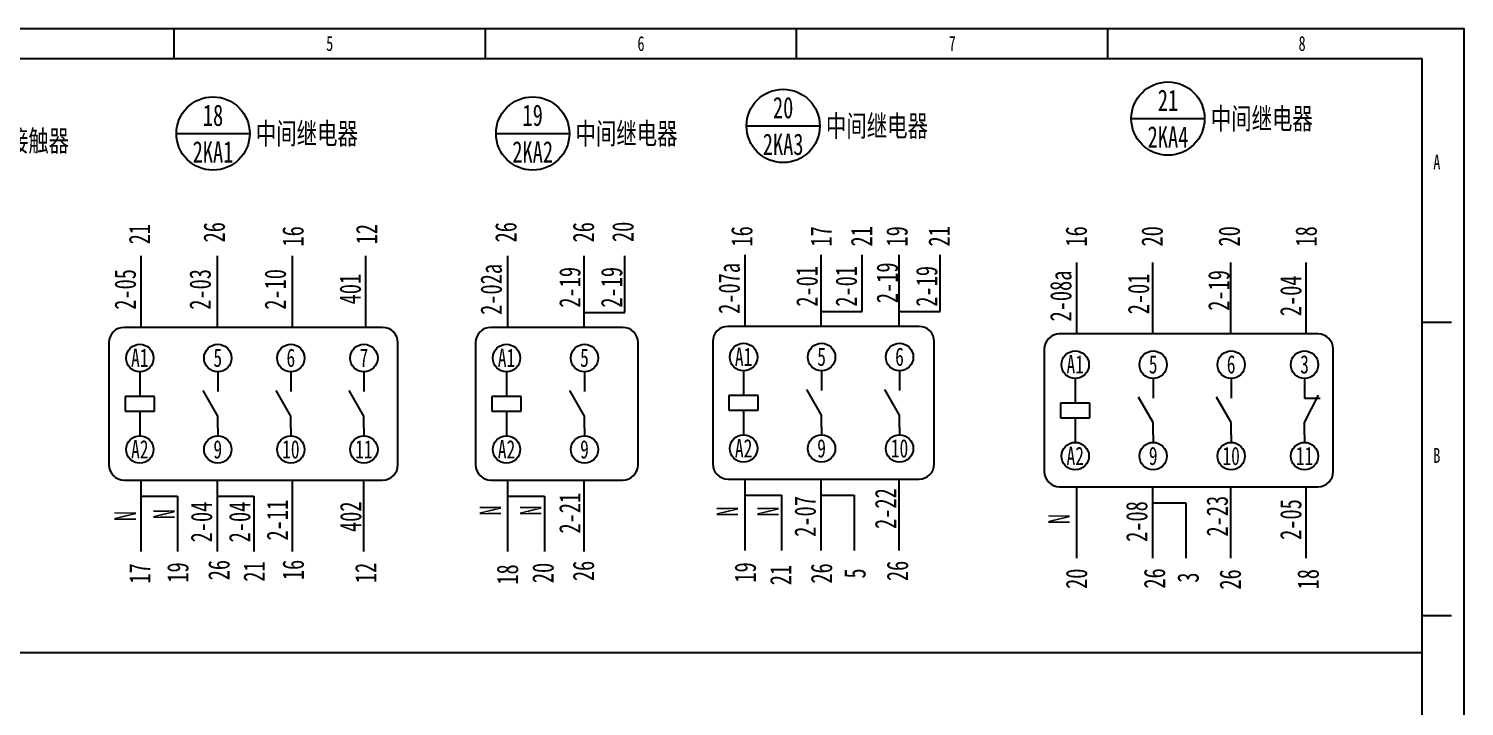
# Model space of a CAD drawing. Header units: millimetres. Extents: x 401220 to 2750366, y -101310 to 943175.
# Drawn here: x 1274219 to 1310066, y 256810 to 273735 of the extents above; entities that cross this region are included whole.
import ezdxf
from ezdxf.enums import TextEntityAlignment as Align

# ---------------------------------------------------------------- set-up
doc = ezdxf.new("R2010")
doc.units = ezdxf.units.MM
doc.styles.add('IDQSTYLE', font='NSimSun.ttf', dxfattribs={"width": 0.7})

msp = doc.modelspace()

# ---------------------------------------------------------------- linework, layer by layer
at = {"ltscale": 4}
for p, q in [((1277849, 272994.3), (1277849, 273734.6)), ((1285621.8, 272994.3), (1285621.8, 273734.6)), ((1293394.6, 272994.3), (1293394.6, 273734.6)), ((1301167.4, 272994.3), (1301167.4, 273734.6)), ((1309010.7, 266406), (1309751, 266406)), ((1309010.7, 259077.3), (1309751, 259077.3))]:
    msp.add_line(p, q, dxfattribs=at)
for p, q in [((1249570.7, 272994.3), (1309010.7, 272994.3)), ((1309010.7, 230503), (1309010.7, 272994.3)), ((1301752, 271489.3), (1303582.7, 271489.3)), ((1277905.8, 271116.2), (1279736.6, 271116.2)), ((1285887.8, 271116.2), (1287718.6, 271116.2)), ((1292142, 271306.4), (1293972.8, 271306.4)), ((1277028.9, 266274.8), (1277028.9, 268062.2)), ((1278933.1, 266274.8), (1278933.1, 268062.2)), ((1280809.3, 266274.8), (1280809.3, 268062.2)), ((1282634.2, 266274.8), (1282634.2, 268062.2)), ((1286186, 266274.8), (1286186, 268062.2)), ((1288090.3, 266274.8), (1288090.3, 268062.2)), ((1289107.3, 266642.3), (1289107.3, 268062.2)), ((1292106.7, 266299.6), (1292106.7, 268087)), ((1294011, 266299.6), (1294011, 268087)), ((1295028, 266667.2), (1295028, 268087)), ((1295957.6, 266299.6), (1295957.6, 268087)), ((1296974.5, 266667.2), (1296974.5, 268087)), ((1300387.2, 266109.4), (1300387.2, 267896.8)), ((1302291.5, 266109.4), (1302291.5, 267896.8)), ((1304238, 266109.4), (1304238, 267896.8)), ((1306121.4, 266109.4), (1306121.4, 267896.8)), ((1288090.3, 266642.3), (1289107.3, 266642.3)), ((1294011, 266667.2), (1295028, 266667.2)), ((1295957.6, 266667.2), (1296974.5, 266667.2)), ((1283055.8, 266274.8), (1276602.4, 266274.8)), ((1289052.4, 266274.8), (1285759.6, 266274.8)), ((1296450.3, 266299.6), (1291680.3, 266299.6)), ((1306412.8, 266109.4), (1299960.7, 266109.4)), ((1276221, 265893.4), (1276221, 262842.1)), ((1283437.3, 262842.1), (1283437.3, 265893.4)), ((1285378.2, 265893.4), (1285378.2, 262842.1)), ((1289433.8, 262842.1), (1289433.8, 265893.4)), ((1291298.9, 265918.2), (1291298.9, 262866.9)), ((1296831.7, 262866.9), (1296831.7, 265918.2)), ((1299579.3, 265728), (1299579.3, 262676.7)), ((1306794.2, 262676.7), (1306794.2, 265728)), ((1276992.9, 265165.2), (1276992.9, 264975.3)), ((1276992.9, 264975.3), (1276992.9, 264548.1)), ((1278939.5, 265165.2), (1278939.5, 264975.3)), ((1278939.5, 264975.3), (1278939.5, 264670.2)), ((1280764.4, 265165.2), (1280764.4, 264975.3)), ((1280764.4, 264975.3), (1280764.4, 264670.2)), ((1282589.4, 265165.2), (1282589.4, 264975.3)), ((1282589.4, 264975.3), (1282589.4, 264670.2)), ((1286150.1, 265165.2), (1286150.1, 264975.3)), ((1286150.1, 264975.3), (1286150.1, 264548.1)), ((1288096.6, 265165.2), (1288096.6, 264975.3)), ((1288096.6, 264975.3), (1288096.6, 264670.2)), ((1292070.8, 265190), (1292070.8, 265000.2)), ((1292070.8, 265000.2), (1292070.8, 264573)), ((1294017.3, 265190), (1294017.3, 265000.2)), ((1294017.3, 265000.2), (1294017.3, 264695.1)), ((1295963.9, 265190), (1295963.9, 265000.2)), ((1295963.9, 265000.2), (1295963.9, 264695.1)), ((1300351.2, 264999.8), (1300351.2, 264809.9)), ((1302297.8, 264999.8), (1302297.8, 264809.9)), ((1304244.3, 264999.8), (1304244.3, 264809.9)), ((1306076.6, 264999.8), (1306076.6, 264809.9)), ((1278939.5, 264059.9), (1278573.3, 264694.1)), ((1280764.4, 264059.9), (1280398.3, 264694.1)), ((1282589.4, 264059.9), (1282223.2, 264694.1)), ((1288096.6, 264059.9), (1287730.5, 264694.1)), ((1291704.6, 264573), (1291704.6, 264206.8)), ((1292437, 264573), (1291704.6, 264573)), ((1292437, 264206.8), (1292437, 264573)), ((1294017.3, 264084.8), (1293651.2, 264719)), ((1295963.9, 264084.8), (1295597.7, 264719)), ((1300351.2, 264809.9), (1300351.2, 264382.8)), ((1302297.8, 264809.9), (1302297.8, 264504.8)), ((1304244.3, 264809.9), (1304244.3, 264504.8)), ((1306076.6, 264809.9), (1306076.6, 264504.8)), ((1306076.6, 263894.6), (1306430, 264583.4)), ((1276626.8, 264548.1), (1276626.8, 264182)), ((1277359.1, 264548.1), (1276626.8, 264548.1)), ((1277359.1, 264182), (1277359.1, 264548.1)), ((1285783.9, 264548.1), (1285783.9, 264182)), ((1286516.2, 264548.1), (1285783.9, 264548.1)), ((1286516.2, 264182), (1286516.2, 264548.1)), ((1291704.6, 264206.8), (1292437, 264206.8)), ((1292070.8, 264206.8), (1292070.8, 263779.7)), ((1299985.1, 264382.8), (1299985.1, 264016.6)), ((1300717.4, 264382.8), (1299985.1, 264382.8)), ((1300717.4, 264016.6), (1300717.4, 264382.8)), ((1302297.8, 263894.6), (1301931.6, 264528.8)), ((1304244.3, 263894.6), (1303878.2, 264528.8)), ((1306076.6, 264504.8), (1306468.9, 264504.8)), ((1276626.8, 264182), (1277359.1, 264182)), ((1276992.9, 264182), (1276992.9, 263754.8)), ((1278939.5, 263754.8), (1278939.5, 264059.9)), ((1280764.4, 263754.8), (1280764.4, 264059.9)), ((1282589.4, 263754.8), (1282589.4, 264059.9)), ((1285783.9, 264182), (1286516.2, 264182)), ((1286150.1, 264182), (1286150.1, 263754.8)), ((1288096.6, 263754.8), (1288096.6, 264059.9)), ((1294017.3, 263779.7), (1294017.3, 264084.8)), ((1295963.9, 263779.7), (1295963.9, 264084.8)), ((1299985.1, 264016.6), (1300717.4, 264016.6)), ((1300351.2, 264016.6), (1300351.2, 263589.4)), ((1302297.8, 263589.4), (1302297.8, 263894.6)), ((1304244.3, 263589.4), (1304244.3, 263894.6)), ((1306076.6, 263589.4), (1306076.6, 263894.6)), ((1276992.9, 263754.8), (1276992.9, 263568.1)), ((1278939.5, 263754.8), (1278939.5, 263568.1)), ((1280764.4, 263754.8), (1280764.4, 263568.1)), ((1282589.4, 263754.8), (1282589.4, 263568.1)), ((1286150.1, 263754.8), (1286150.1, 263568.1)), ((1288096.6, 263754.8), (1288096.6, 263568.1)), ((1292070.8, 263779.7), (1292070.8, 263593)), ((1294017.3, 263779.7), (1294017.3, 263593)), ((1295963.9, 263779.7), (1295963.9, 263593)), ((1300351.2, 263589.4), (1300351.2, 263402.7)), ((1302297.8, 263589.4), (1302297.8, 263402.7)), ((1304244.3, 263589.4), (1304244.3, 263402.7)), ((1306076.6, 263589.4), (1306076.6, 263402.7)), ((1276602.4, 262460.7), (1283055.8, 262460.7)), ((1277028.9, 260673.2), (1277028.9, 262460.7)), ((1278933.1, 260673.2), (1278933.1, 262460.7)), ((1280809.3, 260673.2), (1280809.3, 262460.7)), ((1282589.4, 260673.2), (1282589.4, 262460.7)), ((1285759.6, 262460.7), (1289052.4, 262460.7)), ((1286186, 260673.2), (1286186, 262460.7)), ((1288090.3, 260673.2), (1288090.3, 262460.7)), ((1291680.3, 262485.5), (1296450.3, 262485.5)), ((1292106.7, 260698.1), (1292106.7, 262485.5)), ((1294011, 260698.1), (1294011, 262485.5)), ((1295957.6, 260698.1), (1295957.6, 262485.5)), ((1277028.9, 262056.9), (1277937.4, 262056.9)), ((1277937.4, 262056.9), (1277937.4, 260673.2)), ((1278933.1, 262056.9), (1279841.7, 262056.9)), ((1279841.7, 262056.9), (1279841.7, 260673.2)), ((1286186, 262056.9), (1287094.6, 262056.9)), ((1287094.6, 262056.9), (1287094.6, 260673.2)), ((1292106.7, 262081.7), (1293015.3, 262081.7)), ((1293015.3, 262081.7), (1293015.3, 260698.1)), ((1294011, 262081.7), (1294828.7, 262081.7)), ((1294828.7, 262081.7), (1294828.7, 260698.1)), ((1299960.7, 262295.3), (1306412.8, 262295.3)), ((1300387.2, 260507.8), (1300387.2, 262295.3)), ((1302291.5, 260507.8), (1302291.5, 262295.3)), ((1304238, 260507.8), (1304238, 262295.3)), ((1306121.4, 260507.8), (1306121.4, 262295.3)), ((1302291.5, 261891.5), (1303109.1, 261891.5)), ((1303109.1, 261891.5), (1303109.1, 260507.8)), ((1309010.7, 258148.8), (1269452.4, 258148.8))]:
    msp.add_line(p, q)
msp.add_lwpolyline([(1247942.1, 229762.7), (1310066.3, 229762.7), (1310066.3, 273734.6), (1247942.1, 273734.6)], close=True, dxfattribs=at)
for centre, radius in [((1293057.4, 271306.4), 915.4), ((1302667.3, 271489.3), 915.4), ((1278821.2, 271116.2), 915.4), ((1286803.2, 271116.2), 915.4), ((1276992.9, 265508.4), 343.3), ((1278939.5, 265508.4), 343.3), ((1280764.4, 265508.4), 343.3), ((1282589.4, 265508.4), 343.3), ((1286150.1, 265508.4), 343.3), ((1288096.6, 265508.4), 343.3), ((1292070.8, 265533.3), 343.3), ((1294017.3, 265533.3), 343.3), ((1295963.9, 265533.3), 343.3), ((1300351.2, 265343), 343.3), ((1302297.8, 265343), 343.3), ((1304244.3, 265343), 343.3), ((1306076.6, 265343), 343.3), ((1276992.9, 263224.8), 343.3), ((1278939.5, 263224.8), 343.3), ((1280764.4, 263224.8), 343.3), ((1282589.4, 263224.8), 343.3), ((1286150.1, 263224.8), 343.3), ((1288096.6, 263224.8), 343.3), ((1292070.8, 263249.7), 343.3), ((1294017.3, 263249.7), 343.3), ((1295963.9, 263249.7), 343.3), ((1300351.2, 263059.5), 343.3), ((1302297.8, 263059.5), 343.3), ((1304244.3, 263059.5), 343.3), ((1306076.6, 263059.5), 343.3)]:
    msp.add_circle(centre, radius)
for centre, start, end in [((1276602.4, 265893.4), 90, 180), ((1283055.8, 265893.4), 0, 90), ((1285759.6, 265893.4), 90, 180), ((1289052.4, 265893.4), 0, 90), ((1291680.3, 265918.2), 90, 180), ((1296450.3, 265918.2), 0, 90), ((1299960.7, 265728), 90, 180), ((1306412.8, 265728), 0, 90), ((1276602.4, 262842.1), 180, 270), ((1283055.8, 262842.1), 270, 0), ((1285759.6, 262842.1), 180, 270), ((1289052.4, 262842.1), 270, 0), ((1291680.3, 262866.9), 180, 270), ((1296450.3, 262866.9), 270, 0), ((1299960.7, 262676.7), 180, 270), ((1306412.8, 262676.7), 270, 0)]:
    msp.add_arc(centre, 381.4, start, end)

# ---------------------------------------------------------------- texts
at = {"style": 'IDQSTYLE', "width": 0.7}
for s, p in [('5', (1281735.4, 273068.4)), ('6', (1289508.2, 273068.4)), ('7', (1297281, 273068.4)), ('8', (1306016.2, 273068.4)), ('A', (1309380.8, 270107.3)), ('B', (1309380.8, 262778.7))]:
    msp.add_text(s, height=370.9, dxfattribs=at).set_placement(p, align=Align.BOTTOM_CENTER)
for s, p in [('21', (1302667.3, 271947)), ('18', (1278821.2, 271573.9)), ('19', (1286803.2, 271573.9)), ('20', (1293057.4, 271764.1)), ('2KA3', (1293057.4, 270848.7)), ('2KA4', (1302667.3, 271031.6)), ('2KA1', (1278821.2, 270658.5)), ('2KA2', (1286803.2, 270658.5))]:
    msp.add_text(s, height=533.98, dxfattribs=at).set_placement(p, align=Align.MIDDLE_CENTER)
for s, height, p in [('中间继电器', 533.98, (1303735.3, 271489.3)), ('中间继电器', 533.98, (1279889.2, 271116.2)), ('中间继电器', 533.98, (1287871.1, 271116.2)), ('中间继电器', 533.98, (1294125.3, 271306.4)), ('旁路交流接触器', 530.18, (1271679.4, 270932.3))]:
    msp.add_text(s, height=height, dxfattribs=at).set_placement(p, align=Align.MIDDLE_LEFT)
for s, height, p in [('26', 533.98, (1279117.2, 268650.5)), ('26', 533.98, (1286399.3, 268650.5)), ('26', 533.98, (1288338.1, 268650.5)), ('20', 533.98, (1289321.3, 268660.3)), ('21', 533.98, (1277251.5, 268602.6)), ('16', 533.98, (1281083.4, 268548.4)), ('12', 533.98, (1282922.9, 268602.6)), ('16', 533.98, (1292291.2, 268548.4)), ('17', 533.98, (1294271.3, 268548.4)), ('21', 533.98, (1295281.5, 268548.4)), ('19', 533.98, (1296164.1, 268548.4)), ('21', 533.98, (1297218.1, 268548.4)), ('16', 533.98, (1300642.2, 268548.4)), ('20', 533.98, (1302535.7, 268548.4)), ('20', 533.98, (1304462.2, 268548.4)), ('18', 533.98, (1306383.3, 268548.4)), ('2-02a', 533.98, (1286033, 267222.7)), ('2-07a', 533.98, (1291975.4, 267247.6)), ('2-01', 533.98, (1293917.9, 267299.4)), ('2-01', 533.98, (1294898.3, 267299.4)), ('2-19', 533.98, (1295922, 267387.6)), ('2-05', 533.98, (1276894.4, 267222.7)), ('2-03', 533.98, (1278765.5, 267222.7)), ('2-10', 533.98, (1280641.9, 267222.7)), ('401', 533.98, (1282512.1, 267230.3)), ('2-19', 533.98, (1287997.1, 267274.5)), ('2-19', 533.98, (1289040.3, 267274.5)), ('2-19', 533.98, (1296907.6, 267299.4)), ('2-08a', 533.98, (1300255.8, 267057.3)), ('2-01', 533.98, (1302198.3, 267109.1)), ('2-19', 533.98, (1304202.4, 267197.3)), ('2-04', 533.98, (1305998.8, 267063.2)), ('2-21', 533.98, (1287997.1, 261633.6)), ('2-22', 533.98, (1295881.7, 261748.4)), ('N', 534, (1277865.6, 261608.4)), ('2-04', 533.98, (1278798.6, 261412.5)), ('2-04', 533.98, (1279751.7, 261412.5)), ('2-11', 533.98, (1280693.8, 261458.9)), ('402', 533.98, (1282523.1, 261544.6)), ('N', 534, (1286012.5, 261698.9)), ('N', 534, (1287022.8, 261698.9)), ('N', 534, (1291933.2, 261677.3)), ('N', 534, (1292943.5, 261677.3)), ('2-07', 533.98, (1293872, 261551.5)), ('2-08', 533.98, (1302152.4, 261425.3)), ('2-23', 533.98, (1304162.1, 261558.2)), ('2-05', 533.98, (1305998.8, 261474.6)), ('N', 534, (1276894.4, 261561.6)), ('N', 534, (1300213.6, 261487.1)), ('17', 533.98, (1277258.3, 260127)), ('19', 533.98, (1278208, 260152.1)), ('26', 533.98, (1279234.3, 260211.1)), ('21', 533.98, (1280113.9, 260175.3)), ('16', 533.98, (1281088.9, 260216.6)), ('12', 533.98, (1282900.7, 260140.2)), ('18', 533.98, (1286440.5, 260102.1)), ('20', 533.98, (1287325.7, 260139.9)), ('26', 533.98, (1288338.1, 260190.9)), ('19', 533.98, (1292376.5, 260152.8)), ('21', 533.98, (1293263, 260088.3)), ('26', 533.98, (1294281.5, 260128.2)), ('26', 533.98, (1296179.2, 260190.9)), ('5', 534, (1295115.9, 260128.2)), ('20', 533.98, (1300648.5, 259995.7)), ('26', 533.98, (1302597.8, 260003.3)), ('3', 534, (1303436.4, 260024.4)), ('26', 533.98, (1304487.8, 259977.6)), ('18', 533.98, (1306432.1, 259984.3))]:
    msp.add_text(s, height=height, rotation=90, dxfattribs=at).set_placement(p, align=Align.CENTER)
for s, height, p in [('A1', 457.69, (1276992.9, 265288.1)), ('5', 457.7, (1278939.5, 265288.1)), ('6', 457.7, (1280764.4, 265288.1)), ('7', 457.7, (1282589.4, 265288.1)), ('A1', 457.69, (1286150.1, 265288.1)), ('5', 457.7, (1288096.6, 265288.1)), ('A1', 457.69, (1292070.8, 265313)), ('5', 457.7, (1294017.3, 265313)), ('6', 457.7, (1295963.9, 265313)), ('A1', 457.69, (1300351.2, 265122.7)), ('5', 457.7, (1302297.8, 265122.7)), ('6', 457.7, (1304244.3, 265122.7)), ('3', 457.7, (1306076.6, 265122.7)), ('A2', 457.69, (1292070.8, 263025.3)), ('A2', 457.69, (1276992.9, 263000.4)), ('9', 457.7, (1278939.5, 263000.4)), ('10', 457.69, (1280764.4, 263000.4)), ('11', 457.69, (1282589.4, 263000.4)), ('A2', 457.69, (1286150.1, 263000.4)), ('9', 457.7, (1288096.6, 263000.4)), ('9', 457.7, (1294017.3, 263025.3)), ('10', 457.69, (1295963.9, 263025.3)), ('A2', 457.69, (1300351.2, 262835.1)), ('9', 457.7, (1302297.8, 262835.1)), ('10', 457.69, (1304244.3, 262835.1)), ('11', 457.69, (1306076.6, 262835.1))]:
    msp.add_text(s, height=height, dxfattribs=at).set_placement(p, align=Align.CENTER)

doc.saveas('drawing.dxf')
